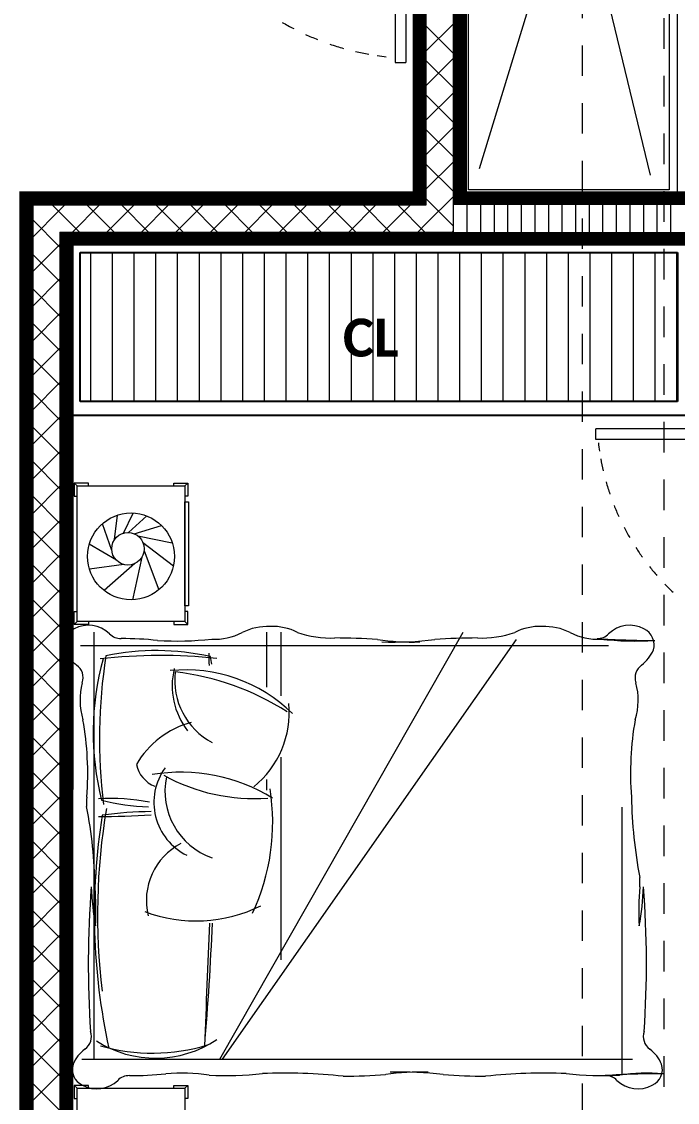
# Model space of a CAD drawing. Header units: metres. Extents: x -144 to 1000, y -717 to 29.
# Drawn here: x 553.895 to 556.311, y -566.752 to -562.77 of the extents above; entities that cross this region are included whole.
import ezdxf

# ---------------------------------------------------------------- set-up
doc = ezdxf.new("R2010")
doc.units = ezdxf.units.M
doc.linetypes.add('basculante modificado', pattern=[0.18, 0.1125, -0.0675])
doc.layers.get('0').update_dxf_attribs({"color": 1})
doc.layers.add('00-MEDICION', color=30, linetype='Continuous')
for name, color, linetype, lineweight in [('A-DETL', 1, 'Continuous', 9), ('A-DETL-GENF', 1, 'Continuous', 9), ('A-DETL-THIN', 1, 'Continuous', 9), ('A-DOOR', 1, 'Continuous', 9), ('A-GENM', 1, 'Continuous', 9), ('A-WALL', 4, 'Continuous', 9), ('G-ANNO-TEXT', 2, 'Continuous', 9), ('I-FURN', 2, 'Continuous', 9), ('P-SANR-FIXT', 1, 'Continuous', 9)]:
    doc.layers.add(name, color=color, linetype=linetype, lineweight=lineweight)
doc.layers.add('A-WALL-PATT', color=7, linetype='Continuous', lineweight=35, true_color=0x9c9c9c)
doc.styles.add('Calibri_B', font='calibrib.ttf', dxfattribs={"height": 0.165})

# ---------------------------------------------------------------- blocks, each defined once
blk = doc.blocks.new('O')
at = {"layer": 'A-WALL-PATT', "lineweight": 5, "true_color": 0x747474}
for points in [[(560.2276, -500.4437), (560.2276, -498.9187), (560.2026, -498.9187), (560.2026, -500.4437)], [(560.2022, -500.4437), (560.2026, -500.4437), (560.2026, -500.4187), (558.7776, -500.4187), (558.7776, -500.4437), (559.5251, -500.4437)], [(558.9026, -504.8677), (558.9026, -500.5437), (558.8776, -500.5437), (558.8776, -504.8677)]]:
    blk.add_hatch(color=8, dxfattribs=at).paths.add_polyline_path(points)
at = {"layer": 'A-WALL-PATT', "true_color": 0x747474}
for points in [[(560.3276, -500.4187), (560.3526, -500.4187), (560.3526, -498.9187), (560.3276, -498.919), (560.3276, -500.4143)], [(558.7776, -504.8677), (558.7776, -500.4187), (558.7526, -500.4187), (558.7526, -504.8677)], [(560.3276, -500.5687), (560.3276, -500.5437), (558.9026, -500.5437), (558.9026, -500.5687), (560.3226, -500.5687)]]:
    blk.add_hatch(color=8, dxfattribs=at).paths.add_polyline_path(points)
at = {"layer": 'A-DETL', "color": 7, "linetype": 'basculante modificado'}
for p, q in [((560.8027, -504.2187), (560.8027, -497.4187)), ((561.1027, -497.4187), (561.1027, -504.2187))]:
    blk.add_line(p, q, dxfattribs=at)
at = {"layer": 'A-DETL-GENF', "color": 251, "true_color": 0x535353}
for p, q in [((558.9913, -501.1687), (558.9913, -500.6187)), ((559.0713, -501.1687), (559.0713, -500.6187)), ((559.1513, -501.1687), (559.1513, -500.6187)), ((559.2313, -501.1687), (559.2313, -500.6187)), ((559.3113, -501.1687), (559.3113, -500.6187)), ((559.3913, -501.1687), (559.3913, -500.6187)), ((559.4713, -501.1687), (559.4713, -500.6187)), ((559.5513, -501.1687), (559.5513, -500.6187)), ((559.6313, -501.1687), (559.6313, -500.6187)), ((559.7113, -501.1687), (559.7113, -500.6187)), ((559.7913, -501.1687), (559.7913, -500.6187)), ((559.8713, -501.1687), (559.8713, -500.6187)), ((559.9513, -501.1687), (559.9513, -500.6187)), ((560.0313, -501.1687), (560.0313, -500.6187)), ((560.1113, -501.1687), (560.1113, -500.6187)), ((560.1913, -501.1687), (560.1913, -500.6187)), ((560.2713, -501.1687), (560.2713, -500.6187)), ((560.3513, -501.1687), (560.3513, -500.6187)), ((560.4313, -501.1687), (560.4313, -500.6187)), ((560.5113, -501.1687), (560.5113, -500.6187)), ((560.5913, -501.1687), (560.5913, -500.6187)), ((560.6713, -501.1687), (560.6713, -500.6187)), ((560.7513, -501.1687), (560.7513, -500.6187)), ((560.8313, -501.1687), (560.8313, -500.6187)), ((560.9113, -501.1687), (560.9113, -500.6187)), ((560.9913, -501.1687), (560.9913, -500.6187)), ((561.0713, -501.1687), (561.0713, -500.6187)), ((561.1513, -501.1687), (561.1513, -500.6187))]:
    blk.add_line(p, q, dxfattribs=at)
at = {"layer": 'A-DETL-THIN'}
for p, q in [((561.1527, -500.6187), (558.9526, -500.6187)), ((558.9526, -500.6187), (558.9526, -501.1687)), ((561.1527, -501.1687), (561.1527, -500.6187)), ((558.9526, -501.1687), (561.1527, -501.1687))]:
    blk.add_line(p, q, dxfattribs=at)
at = {"layer": 'A-DOOR', "lineweight": 15}
for p, q in [((560.1526, -498.9287), (560.1526, -499.9187)), ((560.1126, -498.9387), (560.1126, -499.9187)), ((560.1126, -499.9187), (560.1526, -499.9187)), ((560.8527, -501.3087), (560.8527, -501.2687)), ((561.7427, -501.2687), (560.8527, -501.2687)), ((561.7327, -501.3087), (560.8527, -501.3087))]:
    blk.add_line(p, q, dxfattribs=at)
at = {"layer": 'A-DOOR'}
for centre, radius, start, end in [((560.1908, -498.9209), 0.9833, 239.8378, 242.634), ((560.1908, -498.9209), 0.9833, 245.4451, 248.2717), ((560.1908, -498.9209), 0.9833, 251.1143, 254.1684), ((560.1908, -498.9209), 0.9833, 256.8489, 259.7418), ((560.1908, -498.9209), 0.9833, 256.8489, 259.7418), ((560.1908, -498.9209), 0.9833, 261.55, 263.5406), ((561.7507, -501.2202), 0.8947, 186.4594, 188.45), ((561.7507, -501.2202), 0.8947, 190.2582, 193.1511), ((561.7507, -501.2202), 0.8947, 190.2582, 193.1511), ((561.7507, -501.2202), 0.8947, 195.8316, 198.8857), ((561.7507, -501.2202), 0.8947, 201.7283, 204.5549), ((561.7507, -501.2202), 0.8947, 207.366, 210.1622), ((561.7507, -501.2202), 0.8947, 212.9441, 215.7122), ((561.7507, -501.2202), 0.8947, 218.4672, 221.2097), ((561.7507, -501.2202), 0.8947, 223.9406, 226.6605)]:
    blk.add_arc(centre, radius, start, end, dxfattribs=at)
at = {"layer": 'A-GENM', "lineweight": 25}
for p, q in [((558.9026, -500.5687), (558.9026, -501.2187)), ((561.2027, -500.5687), (558.9026, -500.5687)), ((558.9526, -501.1687), (558.9526, -500.6187)), ((558.9526, -500.6187), (561.1527, -500.6187)), ((561.1527, -500.6187), (561.1527, -501.1687)), ((561.1527, -501.1687), (558.9526, -501.1687)), ((558.9026, -501.2187), (561.2027, -501.2187))]:
    blk.add_line(p, q, dxfattribs=at)
at = {"layer": 'A-WALL', "lineweight": 35}
for p, q in [((560.2026, -498.7687), (560.2026, -500.4187)), ((560.3526, -500.4187), (560.3526, -498.9187)), ((558.7526, -500.4187), (558.7526, -504.8677)), ((560.2026, -500.4187), (558.7526, -500.4187)), ((561.9026, -500.4187), (560.3526, -500.4187)), ((558.9026, -504.8677), (558.9026, -500.5687)), ((558.9026, -500.5687), (561.2027, -500.5687))]:
    blk.add_line(p, q, dxfattribs=at)
at = {"layer": 'A-WALL'}
for p, q in [((560.2276, -500.4437), (560.2276, -498.8437)), ((560.3276, -500.5687), (560.3276, -498.8937)), ((558.7776, -500.4437), (558.7776, -504.8677)), ((558.7776, -500.4437), (560.2276, -500.4437)), ((560.3526, -500.4187), (560.3276, -500.4187)), ((558.8776, -500.5437), (558.8776, -504.8677)), ((558.8776, -500.5437), (560.3276, -500.5437))]:
    blk.add_line(p, q, dxfattribs=at)
at = {"layer": 'A-WALL-PATT', "color": 1, "lineweight": 5, "true_color": 0xff0000}
for p, q in [((560.2276, -499.8759), (560.3276, -499.7759)), ((560.3276, -499.8853), (560.2276, -499.7853)), ((560.2276, -500.0032), (560.3276, -499.9032)), ((560.3276, -500.0126), (560.2276, -499.9126)), ((560.2276, -500.1305), (560.3276, -500.0305)), ((560.3276, -500.1399), (560.2276, -500.0399)), ((560.2276, -500.2577), (560.3276, -500.1577)), ((560.3276, -500.2672), (560.2276, -500.1672)), ((560.2276, -500.385), (560.3276, -500.285)), ((560.3276, -500.3944), (560.2276, -500.2944)), ((558.8776, -500.4718), (558.8495, -500.4437)), ((558.8776, -500.4622), (558.8961, -500.4437)), ((558.9234, -500.5437), (559.0234, -500.4437)), ((559.0768, -500.5437), (558.9768, -500.4437)), ((559.0507, -500.5437), (559.1507, -500.4437)), ((559.204, -500.5437), (559.104, -500.4437)), ((559.178, -500.5437), (559.278, -500.4437)), ((559.3313, -500.5437), (559.2313, -500.4437)), ((559.3052, -500.5437), (559.4052, -500.4437)), ((559.4586, -500.5437), (559.3586, -500.4437)), ((559.4325, -500.5437), (559.5325, -500.4437)), ((559.5859, -500.5437), (559.4859, -500.4437)), ((559.5598, -500.5437), (559.6598, -500.4437)), ((559.7131, -500.5437), (559.6131, -500.4437)), ((559.6871, -500.5437), (559.7871, -500.4437)), ((559.8404, -500.5437), (559.7404, -500.4437)), ((559.8144, -500.5437), (559.9144, -500.4437)), ((559.9677, -500.5437), (559.8677, -500.4437)), ((559.9416, -500.5437), (560.0416, -500.4437)), ((560.095, -500.5437), (559.995, -500.4437)), ((560.0689, -500.5437), (560.1689, -500.4437)), ((560.2223, -500.5437), (560.1223, -500.4437)), ((560.2276, -500.5123), (560.3276, -500.4123)), ((560.3276, -500.5217), (560.2276, -500.4217)), ((558.7776, -500.5622), (558.8776, -500.4622)), ((558.9495, -500.5437), (558.8776, -500.4718)), ((558.8776, -500.5991), (558.7776, -500.4991)), ((560.1962, -500.5437), (560.2276, -500.5123)), ((560.3235, -500.5437), (560.3276, -500.5396)), ((558.7776, -500.6895), (558.8776, -500.5895)), ((558.8776, -500.7264), (558.7776, -500.6264)), ((558.7776, -500.8168), (558.8776, -500.7168)), ((558.8776, -500.8536), (558.7776, -500.7536)), ((558.7776, -500.9441), (558.8776, -500.8441)), ((558.8776, -500.9809), (558.7776, -500.8809)), ((558.7776, -501.0713), (558.8776, -500.9713)), ((558.8776, -501.1082), (558.7776, -501.0082)), ((558.7776, -501.1986), (558.8776, -501.0986)), ((558.8776, -501.2355), (558.7776, -501.1355)), ((558.7776, -501.3259), (558.8776, -501.2259)), ((558.8776, -501.3628), (558.7776, -501.2628)), ((558.7776, -501.4532), (558.8776, -501.3532)), ((558.8776, -501.49), (558.7776, -501.39)), ((558.7776, -501.5805), (558.8776, -501.4805)), ((558.8776, -501.6173), (558.7776, -501.5173)), ((558.7776, -501.7077), (558.8776, -501.6077)), ((558.8776, -501.7446), (558.7776, -501.6446)), ((558.7776, -501.835), (558.8776, -501.735)), ((558.8776, -501.8719), (558.7776, -501.7719)), ((558.7776, -501.9623), (558.8776, -501.8623)), ((558.8776, -501.9991), (558.7776, -501.8991)), ((558.7776, -502.0896), (558.8776, -501.9896)), ((558.8776, -502.1264), (558.7776, -502.0264)), ((558.7776, -502.2169), (558.8776, -502.1169)), ((558.8776, -502.2537), (558.7776, -502.1537)), ((558.7776, -502.3441), (558.8776, -502.2441)), ((558.8776, -502.381), (558.7776, -502.281)), ((558.7776, -502.4714), (558.8776, -502.3714)), ((558.8776, -502.5083), (558.7776, -502.4083)), ((558.7776, -502.5987), (558.8776, -502.4987)), ((558.8776, -502.6355), (558.7776, -502.5355)), ((558.7776, -502.726), (558.8776, -502.626)), ((558.8776, -502.7628), (558.7776, -502.6628)), ((558.7776, -502.8533), (558.8776, -502.7533)), ((558.8776, -502.8901), (558.7776, -502.7901)), ((558.7776, -502.9805), (558.8776, -502.8805)), ((558.8776, -503.0174), (558.7776, -502.9174)), ((558.7776, -503.1078), (558.8776, -503.0078)), ((558.8776, -503.1447), (558.7776, -503.0447)), ((558.7776, -503.2351), (558.8776, -503.1351)), ((558.8776, -503.2719), (558.7776, -503.1719)), ((558.7776, -503.3624), (558.8776, -503.2624)), ((558.8776, -503.3992), (558.7776, -503.2992)), ((558.7776, -503.4897), (558.8776, -503.3897)), ((558.8776, -503.5265), (558.7776, -503.4265)), ((558.7776, -503.6169), (558.8776, -503.5169)), ((558.8776, -503.6538), (558.7776, -503.5538)), ((558.7776, -503.7442), (558.8776, -503.6442)), ((558.8776, -503.7811), (558.7776, -503.6811))]:
    blk.add_line(p, q, dxfattribs=at)
at = {"layer": 'A-WALL-PATT', "color": 8, "lineweight": 5, "true_color": 0x727272}
for p, q in [((560.3773, -500.4196), (560.3773, -500.5687)), ((560.4273, -500.4196), (560.4273, -500.5687)), ((560.4773, -500.4196), (560.4773, -500.5687)), ((560.5273, -500.4195), (560.5273, -500.5687)), ((560.5773, -500.4195), (560.5773, -500.5687)), ((560.6273, -500.4195), (560.6273, -500.5687)), ((560.6773, -500.4194), (560.6773, -500.5687)), ((560.7273, -500.4194), (560.7273, -500.5687)), ((560.7773, -500.4194), (560.7773, -500.5687)), ((560.8273, -500.4194), (560.8273, -500.5687)), ((560.8773, -500.4193), (560.8773, -500.5687)), ((560.9273, -500.4193), (560.9273, -500.5687)), ((560.9773, -500.4193), (560.9773, -500.5687)), ((561.0273, -500.4192), (561.0273, -500.5687)), ((561.0773, -500.4192), (561.0773, -500.5687)), ((561.1273, -500.4192), (561.1273, -500.5687))]:
    blk.add_line(p, q, dxfattribs=at)
at = {"layer": 'I-FURN'}
for p, q in [((558.93, -501.4696), (558.941, -501.4795)), ((558.93, -501.4696), (558.93, -501.5172)), ((558.9824, -501.4696), (558.93, -501.4696)), ((558.941, -501.4795), (559.3381, -501.4795)), ((558.941, -501.9795), (558.941, -501.4795)), ((558.9824, -501.4795), (558.9824, -501.4696)), ((559.2967, -501.4696), (559.349, -501.4696)), ((559.2967, -501.4795), (559.2967, -501.4696)), ((559.349, -501.4696), (559.3381, -501.4795)), ((559.3381, -501.4795), (559.3381, -501.9795)), ((559.349, -501.4696), (559.349, -501.5172)), ((558.93, -501.5172), (558.941, -501.5172)), ((559.349, -501.5172), (559.3381, -501.5172)), ((559.3381, -501.9207), (559.3381, -501.5384)), ((559.3381, -501.5384), (559.3509, -501.5384)), ((559.3509, -501.5384), (559.3509, -501.9207)), ((559.0792, -501.6764), (559.0897, -501.587)), ((559.1113, -501.6535), (559.1468, -501.5792)), ((559.1304, -501.6511), (559.1981, -501.5899)), ((559.0685, -501.7178), (559.0338, -501.6188)), ((559.1515, -501.6558), (559.2513, -501.6247)), ((559.1649, -501.6636), (559.2914, -501.689)), ((559.0854, -501.7531), (558.9858, -501.6941)), ((559.1817, -501.6865), (559.2955, -501.7741)), ((559.1877, -501.7185), (559.2415, -501.8623)), ((559.1539, -501.7653), (559.0402, -501.8647)), ((559.1799, -501.7415), (559.1445, -501.8991)), ((559.1129, -501.7691), (558.9864, -501.786)), ((559.3509, -501.9207), (559.3381, -501.9207)), ((558.93, -501.9418), (558.941, -501.9418)), ((558.93, -501.9895), (558.93, -501.9418)), ((559.349, -501.9418), (559.3381, -501.9418)), ((559.349, -501.9895), (559.349, -501.9418)), ((558.93, -501.9895), (558.941, -501.9795)), ((558.9824, -501.9895), (558.93, -501.9895)), ((559.3381, -501.9795), (558.941, -501.9795)), ((558.9824, -501.9795), (558.9824, -501.9895)), ((559.2967, -501.9795), (559.2967, -501.9895)), ((559.2967, -501.9895), (559.349, -501.9895)), ((559.349, -501.9895), (559.3381, -501.9795)), ((559.0042, -502.6632), (559.0042, -502.0183)), ((559.4666, -503.592), (560.363, -502.0183)), ((559.6401, -502.221), (559.6401, -502.0183)), ((559.6931, -502.2525), (559.6931, -502.0183)), ((558.9531, -502.067), (560.8991, -502.067)), ((559.4766, -503.592), (560.56, -502.0451)), ((559.0042, -503.592), (559.0042, -502.1472)), ((559.6931, -503.2256), (559.6931, -502.4793)), ((559.6401, -502.6002), (559.6401, -502.5616)), ((560.9497, -503.6472), (560.9497, -502.6632)), ((558.958, -503.592), (560.9878, -503.592)), ((558.93, -503.6893), (558.941, -503.6992)), ((558.93, -503.6893), (558.93, -503.7369)), ((558.9824, -503.6893), (558.93, -503.6893)), ((558.941, -503.6992), (559.3381, -503.6992)), ((558.941, -504.1992), (558.941, -503.6992)), ((558.9824, -503.6992), (558.9824, -503.6893)), ((559.2967, -503.6893), (559.349, -503.6893)), ((559.2967, -503.6992), (559.2967, -503.6893)), ((559.349, -503.6893), (559.3381, -503.6992)), ((559.3381, -503.6992), (559.3381, -504.1992)), ((559.349, -503.6893), (559.349, -503.7369)), ((558.93, -503.7369), (558.941, -503.7369)), ((559.349, -503.7369), (559.3381, -503.7369))]:
    blk.add_line(p, q, dxfattribs=at)
for centre, radius in [((559.1394, -501.7391), 0.16), ((559.1282, -501.7111), 0.06)]:
    blk.add_circle(centre, radius, dxfattribs=at)
for centre, radius, start, end in [((558.9832, -502.1035), 0.1105, 45.7841, 118.7213), ((559.6449, -502.2164), 0.219, 87.9632, 116.1276), ((559.662, -502.1976), 0.2003, 63.047, 92.6492), ((560.6447, -502.1976), 0.2003, 87.3508, 116.953), ((560.6617, -502.2164), 0.219, 63.8724, 92.0368), ((560.9765, -502.1035), 0.1105, 61.2787, 134.2159), ((558.957, -502.0651), 0.0644, 114.6552, 149.9618), ((559.1017, -501.9847), 0.0572, 223.7565, 271.4444), ((559.104, -503.3095), 1.2676, 83.9678, 90.0408), ((559.3079, -500.8407), 1.2103, 266.6495, 276.12), ((559.4478, -501.826), 0.2183, 267.1562, 297.4576), ((559.8758, -501.6695), 0.3706, 250.6064, 272.328), ((559.8805, -504.4135), 2.3738, 85.9688, 89.7495), ((560.4262, -504.4135), 2.3738, 90.2505, 94.0312), ((560.4308, -501.6695), 0.3706, 267.672, 289.3936), ((560.8588, -501.826), 0.2183, 242.5424, 272.8438), ((560.8581, -501.9847), 0.0572, 268.5556, 316.2435), ((561.068, -498.8657), 3.1832, 266.1944, 270.0265), ((560.9987, -500.8407), 1.2103, 263.88, 273.3505), ((561.0028, -502.0651), 0.0644, 342.9418, 65.3448), ((560.1744, -501.1771), 0.8777, 261.6773, 271.923), ((560.1006, -500.6889), 1.3659, 268.4575, 276.6698), ((560.9322, -502.0259), 0.1443, 308.044, 336.2939), ((559.0276, -502.0259), 0.1443, 209.2811, 231.956), ((560.0124, -502.3881), 1.0127, 164.4656, 194.2454), ((560.9811, -502.4094), 1.9579, 171.0669, 187.1609), ((559.2503, -504.0998), 1.9954, 84.0935, 96.4707), ((559.2321, -502.9961), 0.9098, 77.3175, 101.7435), ((561.4803, -502.0821), 2.0543, 180.3848, 181.65), ((557.8345, -502.3999), 1.6237, 9.3292, 10.3406), ((558.9072, -502.1859), 0.0559, 340.2311, 55.8644), ((559.3411, -502.7188), 0.5616, 45.5269, 95.813), ((559.5597, -502.2161), 0.2687, 166.3296, 218.0812), ((561.0525, -502.1859), 0.0559, 124.1356, 199.7689), ((559.5604, -502.1959), 0.2596, 173.1126, 242.0001), ((559.1896, -503.1321), 0.9739, 57.3804, 83.3354), ((559.1977, -502.2685), 0.2462, 164.9987, 197.1808), ((560.7621, -502.2685), 0.2462, 342.8192, 15.0013), ((559.374, -502.3162), 0.3482, 308.7278, 5.6813), ((558.0058, -502.5195), 0.9731, 2.2076, 10.5557), ((559.45, -502.6757), 0.3369, 105.4018, 149.7122), ((561.954, -502.5195), 0.9731, 169.4443, 177.7924), ((558.0058, -502.5401), 0.9742, 354.9526, 3.4165), ((561.954, -502.5401), 0.9742, 176.5835, 185.0474), ((559.2687, -502.4821), 0.1121, 192.1757, 248.3207), ((559.4408, -502.6455), 0.2171, 144.1671, 243.8421), ((559.3221, -503.1863), 0.6518, 58.6542, 99.1977), ((559.5935, -501.9438), 0.6879, 241.0456, 274.1497), ((559.5236, -502.6051), 0.2591, 168.0413, 250.8342), ((558.8759, -502.7194), 0.7857, 334.7809, 9.0606), ((559.8235, -502.6513), 0.8477, 178.2758, 180.6397), ((559.0618, -503.4091), 0.778, 79.1667, 93.123), ((559.225, -501.8947), 0.7676, 255.3434, 268.3876), ((562.6612, -502.6013), 1.6778, 180.8346, 191.0225), ((557.329, -502.9815), 1.6778, 0.8477, 11.0225), ((561.3367, -503.0582), 2.3207, 170.3285, 187.0141), ((559.24, -504.2492), 1.57, 90.9447, 97.5533), ((561.3015, -503.0583), 2.2972, 170.8438, 192.3808), ((559.0138, -499.6593), 3.0385, 270.1063, 273.7762), ((559.4341, -503.0079), 0.2382, 117.7042, 193.4903), ((562.6649, -503.2412), 3.683, 175.5733, 183.8684), ((560.0078, -502.9187), 1.0156, 182.1601, 190.3315), ((558.0362, -503.0428), 0.9742, 356.5835, 5.0574), ((561.9845, -503.0428), 0.9742, 174.9526, 183.4165), ((560.0129, -502.9187), 1.0156, 349.6685, 357.8399), ((560.1667, -502.9316), 0.8477, 358.2758, 0.6397), ((557.3558, -503.2412), 3.683, 356.1316, 4.4267), ((559.3791, -502.5476), 0.5349, 249.3026, 296.5026), ((623.7665, -505.889), 64.3987, 177.509396, 177.911658), ((548.3927, -502.6198), 11.0568, 355.21469, 357.55996), ((558.9377, -503.5086), 0.0559, 304.1356, 19.7689), ((561.083, -503.5086), 0.0559, 160.2311, 235.8644), ((559.058, -503.6686), 0.1443, 128.044, 156.2939), ((559.2297, -503.1828), 0.4055, 237.51, 303.8336), ((559.218, -502.8792), 0.6905, 253.9263, 287.1409), ((560.9627, -503.6686), 0.1443, 23.7061, 51.956), ((558.9874, -503.6294), 0.0644, 162.9418, 245.3448), ((561.0332, -503.6294), 0.0644, 294.6552, 17.0582), ((559.0137, -503.591), 0.1105, 241.2787, 314.2159), ((559.1321, -503.7098), 0.0572, 88.5556, 136.2435), ((559.1344, -502.385), 1.2676, 269.9592, 276.0322), ((559.3243, -504.4189), 0.7754, 82.3521, 94.1859), ((559.4951, -502.5609), 1.0916, 266.4465, 276.7909), ((559.7072, -505.625), 1.9819, 83.7989, 92.4013), ((559.9109, -501.281), 2.3738, 270.2505, 274.0312), ((560.2049, -504.5174), 0.8777, 88.077, 98.3227), ((560.1311, -505.0056), 1.3659, 83.3302, 91.5425), ((560.4566, -501.281), 2.3738, 265.9688, 269.7495), ((560.6603, -505.625), 1.9819, 87.5987, 96.2011), ((560.8724, -502.5609), 1.0916, 263.2091, 273.5535), ((561.0984, -506.8288), 3.1832, 89.9735, 93.8056), ((560.8886, -503.7098), 0.0572, 43.7565, 91.4444), ((561.007, -503.591), 0.1105, 225.7841, 298.7213), ((561.0433, -504.4189), 0.7754, 85.8141, 97.6479)]:
    blk.add_arc(centre, radius, start, end, dxfattribs=at)
at = {"layer": 'P-SANR-FIXT'}
for p, q in [((561.1526, -500.4187), (561.1526, -498.9187)), ((560.3826, -500.3887), (560.3826, -498.9487)), ((561.1226, -498.9487), (561.1226, -500.3887)), ((561.0536, -500.3347), (560.7702, -499.1617)), ((560.4236, -500.31), (560.7695, -499.1785)), ((561.1226, -500.3887), (560.3826, -500.3887))]:
    blk.add_line(p, q, dxfattribs=at)
at = {"layer": 'G-ANNO-TEXT', "style": 'Calibri_B'}
blk.add_text('CL', height=0.14, dxfattribs=at).set_placement((559.9203, -501.0028))

msp = doc.modelspace()

# ---------------------------------------------------------------- linework, layer by layer
at = {"layer": '00-MEDICION', "const_width": 0.05}
for points in [[(547.561, -567.8689), (548.161, -567.8689), (548.1614, -567.22), (548.6614, -567.2199), (548.6614, -567.8689), (550.561, -567.8689), (550.561, -567.1199), (550.711, -567.1199), (550.711, -567.8689), (551.011, -567.8689), (551.011, -568.0189), (548.6614, -568.0189), (548.6614, -568.12), (548.3114, -568.12), (548.3114, -569.2199), (553.8612, -569.2199), (553.8612, -568.0189), (553.6112, -568.0189), (553.6112, -567.8689), (553.911, -567.8689), (553.9112, -563.4199), (555.3612, -563.4199), (555.3612, -561.7699), (554.3612, -561.7699)], [(557.8612, -561.9199), (555.5112, -561.9199), (555.5112, -563.4199), (557.0612, -563.4199)], [(556.3614, -563.5699), (554.0612, -563.5699), (554.061, -567.8689), (554.1614, -567.8689), (554.1612, -569.2199), (560.5114, -569.2199)]]:
    msp.add_lwpolyline(points, dxfattribs=at)

# ---------------------------------------------------------------- block references
at = {"color": 3}
msp.add_blockref('O', (-4.8414, -63.0012), dxfattribs=at)

doc.saveas('drawing.dxf')
